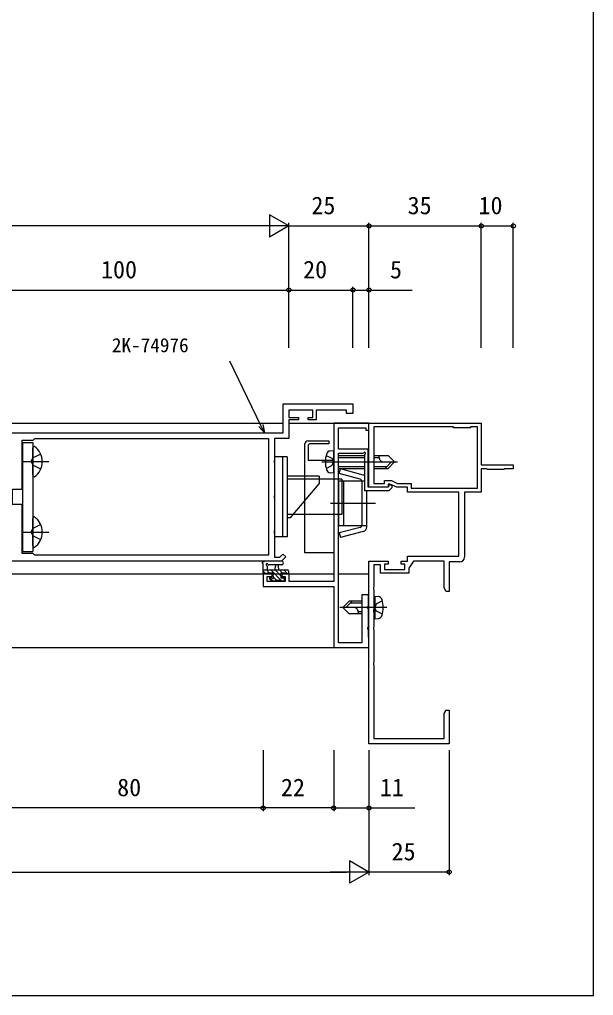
# Model space of a CAD drawing. Units: millimetres, scale not verified. Extents: x -437 to 438, y -344 to 341.
# Drawn here: x 259.3 to 438.3, y -343.7 to -39.3 of the extents above; entities that cross this region are included whole.
import ezdxf
from ezdxf.enums import TextEntityAlignment as Align

# ---------------------------------------------------------------- set-up
doc = ezdxf.new("R2010")
doc.units = ezdxf.units.MM
doc.header["$LTSCALE"] = 2
for name, color, linetype in [('0-2_YKK_11', 7, 'Continuous'), ('0-3_YKK_12', 2, 'Continuous'), ('0-4_YKK_13', 4, 'Continuous'), ('0-6_YKK_D', 6, 'Continuous'), ('0-7_YKK_ZWAK', 7, 'Continuous')]:
    doc.layers.add(name, color=color, linetype=linetype)
doc.styles.add('ＭＳ ゴシック', font='')
doc.styles.get('ＭＳ ゴシック').set_extended_font_data('MS Gothic')

msp = doc.modelspace()

# ---------------------------------------------------------------- linework, layer by layer
at = {"layer": '0-2_YKK_11'}
for points in [[(255.3, -168.2), (341.5, -168.2), (341.5, -159.2), (363.3, -159.2), (363.3, -162.2), (361.3, -162.2), (361.3, -161.2), (351.8, -161.2), (351.8, -164.2), (349.3, -164.2), (349.3, -163.4), (350.8, -163.4), (350.8, -161.2), (343.3, -161.2), (343.3, -163.4), (346.3, -163.4), (346.3, -164.2), (343.3, -164.2), (343.3, -170), (338.8, -170), (338.8, -176.742), (338.68, -176.925), (338.68, -177.475), (338.8, -177.658), (338.8, -187.742), (338.68, -187.925), (338.68, -188.475), (338.8, -188.658), (338.8, -198.742), (338.68, -198.925), (338.68, -199.475), (338.8, -199.658), (338.8, -207), (340.503, -207), (341.476, -206.027), (342.324, -206.876), (341, -208.2), (255.3, -208.2)], [(367.05, -174.86), (366.9, -175.12), (366.9, -186.2), (374.614, -186.2), (375.5, -185.314), (375.5, -184.752), (374.685, -184.372), (374.5, -184.49), (374.5, -184.9), (374.2, -185.2), (368, -185.2), (368, -173.3), (358.8, -173.3), (358.8, -166.7), (367.3, -166.7), (367.3, -167.4), (368.3, -167.4), (368.3, -165.2), (357.3, -165.2), (357.3, -214.6), (343.4, -214.6), (343.4, -212.2), (341.1, -212.2), (341.1, -213), (342.2, -213), (342.2, -214.6), (336.5, -214.6), (336.5, -213), (338.1, -213), (338.1, -212.2), (335.3, -212.2), (335.3, -216.1), (357.3, -216.1), (357.3, -235.2), (368.3, -235.2), (368.3, -232.246), (368.2, -232.073), (368.1, -231.9), (368.1, -229.658), (367.98, -229.475)], [(368.3, -265.2), (368.3, -208.2), (374.3, -208.2), (374.3, -209.2), (373.1, -209.2), (373.1, -210.8), (379.5, -210.8), (379.5, -209.2), (378.3, -209.2), (378.3, -208.2), (380.3, -208.2), (380.3, -206.7), (396.3, -206.7), (396.3, -186.7), (380.3, -186.7), (380.3, -185.2), (376.945, -185.2), (374.8, -184.2), (374.3, -184.2), (374.3, -185.2), (368.3, -185.2), (368.3, -165.2), (403.3, -165.2), (403.3, -178.2), (413.3, -178.2), (413.3, -179.4), (410.6, -179.4), (410.3, -179.7), (405.3, -179.7), (405, -179.4), (403.3, -179.4), (403.3, -186.7), (398.1, -186.7), (398.1, -207)], [(358.8, -233.7), (358.8, -174.6), (366.38, -174.6), (366.64, -174.45)], [(396.6, -208.5), (393.3, -208.5), (393.3, -217.7), (392.33, -217.7), (391.7, -216.609), (391.7, -208.3), (382.2, -208.3), (380.7, -210.442), (380.7, -212), (371.9, -212), (371.9, -209.4), (369.8, -209.4), (369.8, -216.242), (369.68, -216.425), (369.68, -216.975), (369.8, -217.158), (369.8, -223.242), (369.68, -223.425), (369.68, -223.975), (369.8, -224.158), (369.8, -228.742), (369.68, -228.925), (369.68, -229.475), (369.8, -229.658), (369.8, -239.742), (369.68, -239.925), (369.68, -240.475), (369.8, -240.658), (369.8, -263.6), (391.7, -263.6), (391.7, -255.791), (392.33, -254.7), (393.3, -254.7), (393.3, -265.2), (368.3, -265.2)], [(367.98, -229.475), (367.98, -228.925), (368.1, -228.742), (368.1, -223.158), (367.98, -222.975), (367.98, -222.425), (368.1, -222.242), (368.1, -218.7), (366.1, -218.7), (366.1, -233.7), (358.8, -233.7)]]:
    msp.add_lwpolyline(points, dxfattribs=at)
for points in [[(394.5, -166.4), (369.8, -166.4), (369.8, -184), (373.1, -184), (373.1, -183.1), (375.28, -183.1), (377.211, -184), (381.5, -184), (381.5, -185.5), (402.1, -185.5), (402.1, -166.4), (400.1, -166.4), (399.8, -166.7), (394.8, -166.7)], [(337, -206.4), (264.1, -206.4), (263.6, -205.9), (260.1, -205.9), (260.1, -190.6), (257.1, -190.6), (257.1, -185.8), (260.1, -185.8), (260.1, -170.5), (263.6, -170.5), (264.1, -170), (337, -170)]]:
    msp.add_lwpolyline(points, close=True, dxfattribs=at)
for centre, radius, start, end in [((366.9, -174.6), 0.3, 300.00001, 149.99999), ((396.6, -207), 1.5, 270.00001, 359.99999)]:
    msp.add_arc(centre, radius, start, end, dxfattribs=at)
at = {"layer": '0-3_YKK_12'}
for p, q in [((220.657, -165.2), (341.37, -165.2)), ((343.3, -165.2), (368.3, -165.2)), ((220.657, -212.2), (357.3, -212.2)), ((358.93, -212.2), (368.3, -212.2)), ((220.657, -235.204), (368.3, -235.204))]:
    msp.add_line(p, q, dxfattribs=at)
at = {"layer": '0-4_YKK_13'}
for p, q in [((260.23, -171.198), (263.43, -171.198)), ((260.23, -171.198), (260.23, -205.198)), ((263.43, -171.198), (263.43, -205.198)), ((263.43, -181.448), (263.43, -172.948)), ((264.03, -172.448), (263.93, -172.448)), ((348.301, -205.7), (348.301, -171.7)), ((349.301, -172.2), (349.301, -176.7)), ((262.916, -177.198), (263.525, -176.053)), ((265.942, -174.848), (263.525, -176.053)), ((342.8, -175.7), (338.8, -175.7)), ((338.8, -175.7), (338.8, -200.7)), ((341.3, -175.7), (341.3, -200.7)), ((342.8, -175.7), (342.8, -200.7)), ((357.3, -173.8), (356.181, -173.898)), ((357.3, -180.8), (357.3, -173.8)), ((358.93, -175.9), (366.9, -175.9)), ((358.949, -175.3), (366.9, -175.3)), ((369.93, -175.9), (371.5, -175.9)), ((371.5, -175.9), (371.5, -175.3)), ((260.23, -177.198), (268.43, -177.198)), ((262.916, -177.198), (263.525, -178.343)), ((265.942, -179.548), (263.525, -178.343)), ((349.301, -176.7), (357.301, -176.7)), ((353.547, -177.3), (377.226, -177.3)), ((357.301, -176.7), (357.301, -205.7)), ((358.93, -178.7), (366.9, -178.7)), ((358.93, -179.3), (366.9, -179.3)), ((359.031, -180.947), (359.42, -179.498)), ((366.518, -181.4), (359.42, -179.498)), ((369.93, -178.7), (373.9, -178.7)), ((373.3, -179.3), (375.3, -177.3)), ((264.03, -181.948), (263.93, -181.948)), ((352.8, -181.7), (342.8, -181.7)), ((357.3, -180.8), (356.181, -180.702)), ((365.574, -182.7), (359.031, -180.947)), ((359.8, -182.7), (342.8, -182.7)), ((344.649, -193.7), (352.8, -184.1)), ((358.93, -197.2), (358.93, -183.2)), ((358.93, -183.2), (366.9, -183.2)), ((359.8, -182.7), (359.8, -193.7)), ((360.43, -197.2), (360.43, -183.2)), ((366.13, -196.976), (366.13, -183.424)), ((367.63, -197.551), (367.63, -186.163)), ((356.253, -190.2), (370.307, -190.2)), ((264.03, -194.448), (263.93, -194.448)), ((359.8, -193.7), (342.8, -193.7)), ((343.8, -194.7), (342.8, -194.7)), ((343.8, -194.7), (344.649, -193.7)), ((263.43, -203.448), (263.43, -194.948)), ((265.942, -196.848), (263.525, -198.053)), ((367.63, -197.2), (358.93, -197.2)), ((365.574, -197.7), (359.031, -199.453)), ((260.23, -199.198), (268.43, -199.198)), ((262.916, -199.198), (263.525, -198.053)), ((262.916, -199.198), (263.525, -200.343)), ((265.942, -201.548), (263.525, -200.343)), ((342.8, -200.7), (338.8, -200.7)), ((359.031, -199.453), (359.42, -200.902)), ((366.518, -199), (359.42, -200.902)), ((260.23, -205.198), (263.43, -205.198)), ((264.03, -203.948), (263.93, -203.948)), ((357.301, -205.7), (348.301, -205.7)), ((335.297, -211.9), (335.297, -209.22)), ((341.025, -208.2), (335.862, -208.2)), ((336.497, -209.82), (336.497, -211)), ((341.025, -209.4), (337.064, -209.403)), ((338.997, -211), (339.099, -209.856)), ((340.197, -211), (340.095, -209.856)), ((335.297, -211), (342.897, -211)), ((336.166, -212.2), (335.297, -211.331)), ((336.197, -212.2), (335.597, -212.2)), ((337.313, -212), (336.313, -211)), ((340.96, -214.3), (337.66, -211)), ((340.797, -212.79), (339.007, -211)), ((341.354, -212), (340.354, -211)), ((342.901, -212.2), (341.701, -211)), ((342.897, -212.2), (342.297, -212.2)), ((343.197, -211.3), (343.197, -211.9)), ((337.885, -214.412), (337.385, -213.912)), ((338.466, -214.5), (337.422, -213.456)), ((337.597, -213.4), (337.936, -213.4)), ((338.697, -214.5), (338.097, -214.5)), ((339.613, -214.3), (338.634, -213.321)), ((340.997, -214.3), (338.897, -214.3)), ((341.156, -214.496), (341.001, -214.341)), ((341.697, -214.5), (341.197, -214.5)), ((341.997, -213.99), (341.407, -213.4)), ((341.997, -213.7), (341.997, -214.2)), ((363.1, -220.7), (361.1, -222.7)), ((366.1, -221.3), (362.5, -221.3)), ((370.1, -219.2), (371.219, -219.298)), ((370.1, -219.2), (370.1, -226.2)), ((373.853, -222.7), (359.174, -222.7)), ((364.9, -224.1), (364.9, -224.7)), ((366.1, -224.1), (364.9, -224.1)), ((370.1, -226.2), (371.219, -226.102))]:
    msp.add_line(p, q, dxfattribs=at)
for points in [[(349.301, -170.7), (355.801, -170.7), (355.801, -171.7), (349.801, -171.7)], [(354.937, -175.25), (356.752, -176.155), (357.361, -177.3)], [(369.93, -175.3), (374.3, -175.3), (376.3, -177.3)], [(354.937, -179.35), (356.752, -178.445), (357.361, -177.3)], [(369.93, -179.3), (374.3, -179.3), (376.3, -177.3)], [(352.8, -181.7), (352.8, -182.7), (352.8, -184.1)], [(338.397, -212.939), (338.397, -212), (336.397, -212)], [(342.097, -212), (340.797, -212), (340.797, -213.4), (341.697, -213.4)], [(366.1, -220.7), (362.1, -220.7), (360.1, -222.7)], [(372.463, -220.65), (370.648, -221.555), (370.039, -222.7)], [(366.1, -224.7), (362.1, -224.7), (360.1, -222.7)], [(372.463, -224.75), (370.648, -223.845), (370.039, -222.7)]]:
    msp.add_lwpolyline(points, dxfattribs=at)
for centre, radius, start, end in [((263.93, -172.948), 0.5, 90, 180), ((260.53, -177.198), 5.9, 306.38156, 53.61844), ((349.301, -171.7), 1, 90, 180), ((349.801, -172.2), 0.5, 90, 180), ((363.7, -177.3), 9, 164.11915, 195.88085), ((356.294, -175.193), 1.3, 95, 164.11915), ((372.832, -175.967), 1.333, 177.13402, 270), ((263.93, -181.448), 0.5, 180, 270), ((356.294, -179.407), 1.3, 195.88085, 265), ((366.13, -182.849), 1.5, 59.11388, 75), ((365.38, -183.424), 0.75, 0, 75), ((263.93, -194.948), 0.5, 90, 180), ((260.53, -199.198), 5.9, 306.38156, 53.61844), ((365.38, -196.976), 0.75, 285, 0), ((366.13, -197.551), 1.5, 285, 0), ((263.93, -203.448), 0.5, 180, 270), ((335.297, -208.7), 0.3, 79.47122, 240), ((334.997, -209.22), 0.3, 0, 60), ((335.406, -208.11), 0.3, 259.47122, 319.47122), ((335.862, -208.5), 0.3, 90, 139.47122), ((336.497, -209.3), 0.3, 19.18976, 240), ((336.197, -209.82), 0.3, 0, 60), ((337.063, -209.103), 0.3, 199.18976, 270.04023), ((339.597, -209.9), 0.5, 5.09207, 174.90793), ((341.024, -208.8), 0.6, 270.04023, 90.04023), ((335.597, -211.9), 0.3, 180, 270), ((336.197, -212), 0.2, 270, 0), ((338.697, -212.939), 0.3, 180, 236.94427), ((342.297, -212), 0.2, 180, 270), ((342.897, -211.3), 0.3, 0, 90), ((342.897, -211.9), 0.3, 270, 0), ((337.597, -213.7), 0.3, 90, 225), ((338.097, -214.2), 0.3, 225, 270), ((337.936, -213.7), 0.3, 33.05573, 90), ((338.397, -213.4), 0.25, 213.05573, 56.94427), ((338.697, -214.3), 0.2, 270, 0), ((341.197, -214.3), 0.2, 180, 270), ((341.697, -213.7), 0.3, 0, 90), ((341.697, -214.2), 0.3, 270, 0), ((371.106, -220.593), 1.3, 15.88085, 85), ((363.7, -222.7), 9, 344.11915, 15.88085), ((363.568, -224.033), 1.333, 357.13402, 90), ((371.106, -224.807), 1.3, 275, 344.11915)]:
    msp.add_arc(centre, radius, start, end, dxfattribs=at)
at = {"layer": '0-6_YKK_D'}
for p, q in [((343.3, -103.7), (337.238, -100.2)), ((337.238, -100.2), (337.238, -107.2)), ((343.3, -141.7), (343.3, -102.7)), ((343.3, -141.7), (343.3, -102.7)), ((368.3, -141.7), (368.3, -102.7)), ((368.3, -141.7), (368.3, -102.7)), ((403.3, -141.7), (403.3, -102.7)), ((403.3, -141.7), (403.3, -102.7)), ((413.3, -141.7), (413.3, -102.7)), ((336.3, -103.7), (102.013, -103.7)), ((343.3, -103.7), (331.176, -103.7)), ((343.3, -103.7), (337.238, -107.2)), ((343.3, -103.7), (368.3, -103.7)), ((368.3, -103.7), (403.3, -103.7)), ((403.3, -103.7), (413.3, -103.7)), ((243.3, -123.7), (343.3, -123.7)), ((343.3, -141.7), (343.3, -122.7)), ((343.3, -141.7), (343.3, -122.7)), ((343.3, -123.7), (363.3, -123.7)), ((363.3, -141.7), (363.3, -122.7)), ((363.3, -141.7), (363.3, -122.7)), ((368.3, -141.7), (368.3, -122.7)), ((335.3, -267.2), (335.3, -286.2)), ((335.3, -267.2), (335.3, -286.2)), ((357.3, -267.2), (357.3, -286.2)), ((357.3, -267.2), (357.3, -286.2)), ((368.3, -267.2), (368.3, -306.2)), ((368.3, -267.2), (368.3, -306.2)), ((368.3, -267.2), (368.3, -286.2)), ((393.3, -267.2), (393.3, -306.2)), ((335.3, -285.2), (255.3, -285.2)), ((357.3, -285.2), (335.3, -285.2)), ((368.3, -305.2), (362.238, -301.7)), ((362.238, -301.7), (362.238, -308.7)), ((78.013, -305.2), (361.3, -305.2)), ((368.3, -305.2), (356.176, -305.2)), ((368.3, -305.2), (362.238, -308.7)), ((393.3, -305.2), (368.3, -305.2))]:
    msp.add_line(p, q, dxfattribs=at)
for points in [[(363.3, -123.7), (368.3, -123.7), (381.747, -123.7)], [(335.684, -168.2), (334.575, -165.904), (324.912, -145.9)], [(335.19, -165.607), (335.684, -168.2), (333.96, -166.201)], [(357.3, -285.2), (368.3, -285.2), (382.563, -285.2)]]:
    msp.add_lwpolyline(points, dxfattribs=at)
for centre in [(368.3, -103.7), (368.3, -103.7), (403.3, -103.7), (403.3, -103.7), (413.3, -103.7), (343.3, -123.7), (343.3, -123.7), (363.3, -123.7), (363.3, -123.7), (368.3, -123.7), (335.3, -285.2), (335.3, -285.2), (357.3, -285.2), (368.3, -285.2), (393.3, -305.2)]:
    msp.add_circle(centre, 0.637, dxfattribs=at)
at = {"layer": '0-7_YKK_ZWAK'}
msp.add_lwpolyline([(-436.7, -343.7), (438.3, -343.7), (438.3, 306.3)], dxfattribs=at)

# ---------------------------------------------------------------- texts
at = {"layer": '0-6_YKK_D', "style": 'ＭＳ ゴシック'}
for s, height, p in [('25', 5.499, (350.345, -101.7)), ('35', 5.499, (380.345, -101.7)), ('10', 5.499, (402.462, -101.7)), ('100', 5.499, (284.735, -121.7)), ('20', 5.499, (347.76, -121.7)), ('5', 5.499, (374.846, -121.7)), ('2K-74976', 4.399, (288.128, -144.4)), ('80', 5.499, (289.782, -283.2)), ('22', 5.499, (340.845, -283.2)), ('11', 5.499, (371.699, -283.2)), ('25', 5.499, (375.345, -303.2))]:
    msp.add_text(s, height=height, dxfattribs=at).set_placement(p, align=Align.BOTTOM_LEFT)

doc.saveas('drawing.dxf')
